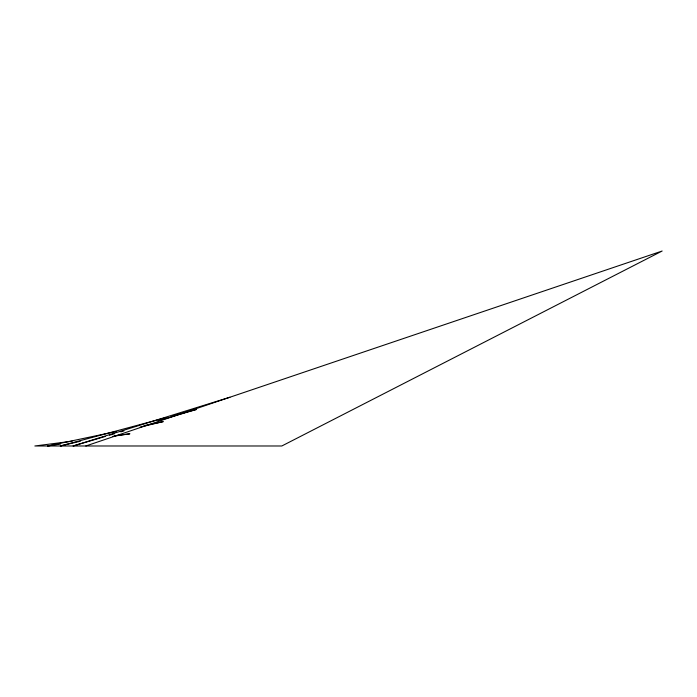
<?xml version="1.0" encoding="UTF-8"?>
<svg xmlns="http://www.w3.org/2000/svg" width="697" height="697" viewBox="0 0 697 697"><rect width="100%" height="100%" fill="white"/><g stroke="black" fill="none" stroke-linecap="round" stroke-linejoin="round"><path stroke-width="1.05" d="M85.827 445.984L662.15 251.016L281.823 445.984L34.85 445.984L72.235 441.192M229.914 397.246L73.089 445.984L105.256 436.461M109.412 435.233L114.596 433.7M120.825 431.852L123.935 430.929M158.184 420.796L196.58 409.427L172.473 415.9M166.191 417.581L60.343 445.984L80.294 441.262M140.149 427.087L163.255 421.615L144.148 425.64M116.565 431.452L47.596 445.984L60.421 444.085M112.818 436.331L129.921 433.795L114.97 435.712"/></g></svg>
